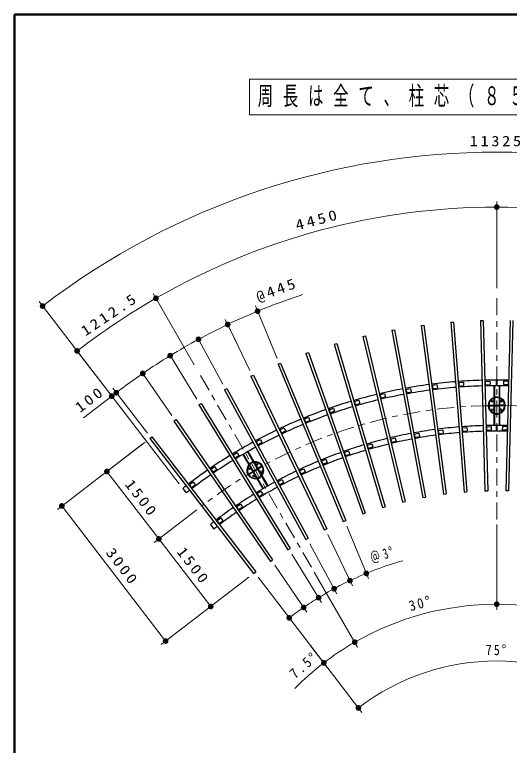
# Model space of a CAD drawing. Units: millimetres on the paper, with parts at other scales. Extents: x -365 to 10, y -38 to 257.
# Drawn here: x -365 to -277.9, y 128.3 to 257 of the extents above; entities that cross this region are included whole.
import ezdxf

# ---------------------------------------------------------------- set-up
doc = ezdxf.new("R2010")
doc.units = ezdxf.units.MM
doc.linetypes.add('USER2', pattern=[6, 3, -1, 1, -1])
doc.layers.add('LY_1', color=7, linetype='Continuous', lineweight=25)
doc.layers.add('LY_2', color=7, linetype='Continuous', lineweight=13)
doc.styles.add('ＭＳ ゴシック', font='')
doc.styles.get('ＭＳ ゴシック').set_extended_font_data('MS Gothic')

# ---------------------------------------------------------------- blocks, each defined once
blk = doc.blocks.new('filled_dot')
at = {"color": 0, "linetype": 'Continuous', "lineweight": -2, "const_width": 1.25}
blk.add_lwpolyline([(-0.625, 0, 1), (0.625, 0, 1)], format="xyb", close=True, dxfattribs=at)

msp = doc.modelspace()

# ---------------------------------------------------------------- linework, layer by layer
at = {"layer": 'LY_1', "lineweight": 13}
for p, q in [((-236.639, 245.635), (-323.639, 245.635)), ((-323.639, 245.635), (-323.639, 239.335)), ((-323.639, 239.335), (-236.639, 239.335)), ((-280.139, 214.622), (-280.139, 224.093)), ((-280.138, 208.782), (-280.137, 224.093)), ((-333.373, 195.325), (-340.625, 207.886)), ((-336.022, 174.306), (-360.682, 206.441)), ((-318.79, 196.433), (-322.617, 205.671)), ((-325.973, 199.214), (-327.926, 203.308)), ((-323.62, 194.282), (-327.71, 202.857)), ((-328.332, 191.882), (-332.865, 200.23)), ((-348.848, 191.022), (-354.616, 198.538)), ((-332.911, 189.238), (-337.875, 197.338)), ((-337.346, 186.358), (-342.727, 194.187)), ((-341.624, 183.25), (-347.711, 191.183)), ((-352.898, 185.942), (-347.102, 190.39)), ((-345.743, 186.976), (-347.287, 188.987)), ((-342.046, 181.665), (-349.542, 175.913)), ((-342.602, 181.239), (-357.476, 169.826)), ((-339.617, 164.621), (-348.749, 176.522)), ((-338.419, 146.634), (-356.682, 170.434)), ((-332.915, 169.764), (-340.41, 164.012)), ((-306.544, 166.869), (-302.717, 157.63)), ((-280.137, 167.181), (-280.137, 152.121)), ((-309.844, 165.399), (-305.539, 156.373)), ((-330.486, 152.721), (-339.617, 164.621)), ((-313.063, 163.759), (-308.291, 154.971)), ((-316.191, 161.953), (-310.966, 153.426)), ((-319.221, 159.986), (-313.557, 151.744)), ((-312.265, 158.765), (-304.639, 145.556)), ((-323.783, 157.864), (-339.213, 146.025)), ((-322.143, 157.862), (-303.881, 134.062)), ((-280.139, 157.121), (-280.139, 152.121)), ((-316.665, 150.722), (-316.056, 149.929)), ((-313.012, 145.962), (-309.968, 141.995))]:
    msp.add_line(p, q, dxfattribs=at)
at = {"layer": 'LY_1', "linetype": 'USER2', "lineweight": 13}
for p, q in [((-280.139, 168.02), (-280.139, 207.782)), ((-312.765, 159.631), (-332.357, 193.565))]:
    msp.add_line(p, q, dxfattribs=at)
at = {"layer": 'LY_1', "color": 40}
for p, q in [((-293.429, 202.234), (-292.953, 202.297)), ((-293.429, 202.234), (-289.514, 172.491)), ((-292.953, 202.297), (-289.038, 172.554)), ((-288.224, 202.794), (-287.745, 202.832)), ((-288.224, 202.794), (-285.87, 172.886)), ((-287.745, 202.832), (-285.392, 172.924)), ((-282.996, 203.081), (-282.517, 203.093)), ((-282.996, 203.081), (-282.211, 173.091)), ((-282.516, 203.087), (-281.731, 173.097)), ((-277.761, 203.087), (-278.546, 173.097)), ((-277.281, 203.081), (-278.066, 173.091)), ((-298.598, 201.403), (-298.126, 201.49)), ((-298.598, 201.403), (-293.131, 171.905)), ((-298.126, 201.49), (-292.659, 171.993)), ((-303.717, 200.302), (-303.25, 200.414)), ((-303.717, 200.302), (-296.713, 171.131)), ((-303.25, 200.414), (-296.247, 171.243)), ((-308.77, 198.935), (-308.31, 199.071)), ((-308.77, 198.935), (-300.25, 170.17)), ((-308.31, 199.071), (-299.79, 170.307)), ((-313.746, 197.305), (-313.293, 197.465)), ((-313.746, 197.305), (-303.731, 169.026)), ((-313.293, 197.465), (-303.279, 169.186)), ((-318.629, 195.417), (-318.185, 195.601)), ((-318.629, 195.417), (-307.148, 167.701)), ((-318.185, 195.601), (-306.705, 167.884)), ((-323.406, 193.276), (-322.973, 193.483)), ((-323.406, 193.276), (-310.491, 166.199)), ((-322.973, 193.483), (-310.058, 166.405)), ((-328.066, 190.888), (-327.644, 191.117)), ((-328.066, 190.888), (-313.751, 164.524)), ((-327.644, 191.117), (-313.329, 164.753)), ((-332.593, 188.26), (-332.184, 188.51)), ((-332.593, 188.26), (-316.918, 162.68)), ((-332.184, 188.51), (-316.509, 162.931)), ((-336.977, 185.398), (-336.582, 185.67)), ((-336.977, 185.398), (-319.985, 160.674)), ((-336.582, 185.67), (-319.589, 160.946)), ((-341.205, 182.31), (-340.824, 182.603)), ((-341.205, 182.31), (-322.942, 158.51)), ((-340.824, 182.603), (-322.562, 158.802)), ((-289.514, 172.491), (-289.038, 172.554)), ((-285.87, 172.886), (-285.392, 172.924)), ((-282.211, 173.091), (-281.731, 173.103)), ((-278.066, 173.091), (-278.546, 173.103)), ((-296.713, 171.131), (-296.247, 171.243)), ((-293.131, 171.905), (-292.659, 171.993)), ((-300.25, 170.17), (-299.79, 170.307)), ((-303.731, 169.026), (-303.279, 169.186)), ((-307.148, 167.701), (-306.705, 167.884)), ((-310.491, 166.199), (-310.058, 166.405)), ((-313.751, 164.524), (-313.329, 164.753)), ((-316.918, 162.68), (-316.509, 162.931)), ((-319.985, 160.674), (-319.589, 160.946)), ((-322.942, 158.51), (-322.562, 158.802))]:
    msp.add_line(p, q, dxfattribs=at)
at = {"layer": 'LY_1'}
for p, q in [((-286.906, 192.165), (-286.009, 192.235)), ((-286.906, 192.165), (-286.859, 191.566)), ((-286.836, 192.17), (-286.789, 191.572)), ((-286.009, 192.235), (-285.962, 191.637)), ((-282.236, 192.39), (-281.337, 192.414)), ((-282.236, 192.39), (-282.221, 191.791)), ((-282.166, 192.392), (-282.151, 191.793)), ((-281.337, 192.414), (-281.321, 191.814)), ((-278.941, 192.414), (-278.957, 191.814)), ((-278.041, 192.39), (-278.941, 192.414)), ((-278.111, 192.392), (-278.127, 191.793)), ((-278.041, 192.39), (-278.057, 191.791)), ((-296.176, 190.969), (-295.291, 191.133)), ((-296.176, 190.969), (-296.067, 190.38)), ((-296.108, 190.982), (-295.998, 190.392)), ((-295.291, 191.133), (-295.182, 190.544)), ((-291.557, 191.688), (-290.664, 191.806)), ((-291.557, 191.688), (-291.478, 191.094)), ((-291.487, 191.698), (-291.409, 191.103)), ((-291.478, 191.094), (-290.586, 191.211)), ((-290.664, 191.806), (-290.586, 191.211)), ((-286.859, 191.566), (-285.962, 191.637)), ((-282.221, 191.791), (-281.321, 191.814)), ((-280.639, 191.621), (-280.639, 184.621)), ((-280.549, 191.621), (-280.549, 184.621)), ((-279.729, 191.621), (-279.729, 184.621)), ((-279.639, 191.621), (-279.639, 184.621)), ((-278.057, 191.791), (-278.957, 191.814)), ((-300.752, 190.01), (-299.877, 190.22)), ((-300.752, 190.01), (-300.612, 189.426)), ((-300.684, 190.026), (-300.544, 189.443)), ((-300.612, 189.426), (-299.737, 189.636)), ((-299.877, 190.22), (-299.737, 189.636)), ((-296.067, 190.38), (-295.182, 190.544)), ((-305.271, 188.812), (-304.408, 189.067)), ((-305.271, 188.812), (-305.101, 188.237)), ((-305.204, 188.832), (-305.034, 188.256)), ((-305.101, 188.237), (-304.238, 188.492)), ((-304.408, 189.067), (-304.238, 188.492)), ((-281.439, 188.166), (-280.639, 188.166)), ((-281.439, 188.166), (-281.439, 188.076)), ((-281.439, 188.076), (-280.639, 188.076)), ((-280.549, 188.166), (-279.729, 188.166)), ((-280.549, 188.076), (-279.729, 188.076)), ((-278.839, 188.166), (-279.639, 188.166)), ((-278.839, 188.076), (-279.639, 188.076)), ((-278.839, 188.166), (-278.839, 188.076)), ((-309.721, 187.379), (-308.873, 187.679)), ((-309.721, 187.379), (-309.521, 186.813)), ((-309.655, 187.402), (-309.455, 186.837)), ((-309.521, 186.813), (-308.673, 187.114)), ((-308.873, 187.679), (-308.673, 187.114)), ((-314.091, 185.715), (-313.259, 186.06)), ((-314.091, 185.715), (-313.861, 185.161)), ((-314.026, 185.742), (-313.796, 185.188)), ((-313.861, 185.161), (-313.03, 185.505)), ((-313.259, 186.06), (-313.03, 185.505)), ((-318.367, 183.825), (-317.554, 184.213)), ((-317.554, 184.213), (-317.296, 183.671)), ((-286.278, 184.189), (-285.381, 184.26)), ((-286.278, 184.189), (-286.231, 183.591)), ((-286.208, 184.195), (-286.161, 183.597)), ((-285.381, 184.26), (-285.334, 183.662)), ((-282.027, 184.393), (-281.127, 184.417)), ((-282.027, 184.393), (-282.011, 183.793)), ((-281.957, 184.395), (-281.941, 183.795)), ((-281.127, 184.417), (-281.112, 183.817)), ((-279.15, 184.417), (-279.166, 183.817)), ((-278.251, 184.393), (-279.15, 184.417)), ((-278.321, 184.395), (-278.336, 183.795)), ((-278.251, 184.393), (-278.266, 183.793)), ((-318.367, 183.825), (-318.108, 183.284)), ((-318.304, 183.855), (-318.045, 183.314)), ((-318.108, 183.284), (-317.296, 183.671)), ((-294.719, 183.103), (-293.834, 183.267)), ((-294.719, 183.103), (-294.609, 182.513)), ((-294.65, 183.116), (-294.54, 182.526)), ((-293.834, 183.267), (-293.724, 182.677)), ((-290.513, 183.757), (-289.62, 183.874)), ((-290.513, 183.757), (-290.434, 183.162)), ((-290.443, 183.766), (-290.365, 183.171)), ((-290.434, 183.162), (-289.542, 183.279)), ((-289.62, 183.874), (-289.542, 183.279)), ((-286.231, 183.591), (-285.334, 183.662)), ((-282.011, 183.793), (-281.112, 183.817)), ((-278.266, 183.793), (-279.166, 183.817)), ((-322.538, 181.714), (-321.747, 182.143)), ((-322.538, 181.714), (-322.252, 181.187)), ((-322.477, 181.747), (-322.19, 181.22)), ((-322.252, 181.187), (-321.461, 181.616)), ((-321.747, 182.143), (-321.461, 181.616)), ((-298.884, 182.231), (-298.009, 182.441)), ((-298.884, 182.231), (-298.744, 181.647)), ((-298.816, 182.247), (-298.676, 181.664)), ((-298.744, 181.647), (-297.869, 181.857)), ((-298.009, 182.441), (-297.869, 181.857)), ((-294.609, 182.513), (-293.724, 182.677)), ((-302.999, 181.141), (-302.136, 181.397)), ((-302.999, 181.141), (-302.829, 180.566)), ((-302.932, 181.161), (-302.762, 180.586)), ((-302.829, 180.566), (-301.966, 180.822)), ((-302.136, 181.397), (-301.966, 180.822)), ((-326.593, 179.387), (-325.826, 179.857)), ((-326.593, 179.387), (-326.28, 178.876)), ((-326.534, 179.424), (-326.22, 178.912)), ((-326.28, 178.876), (-325.512, 179.346)), ((-325.826, 179.857), (-325.512, 179.346)), ((-324.822, 179.514), (-321.322, 173.452)), ((-324.744, 179.559), (-321.244, 173.497)), ((-324.034, 179.969), (-320.534, 173.907)), ((-323.956, 180.014), (-320.456, 173.952)), ((-307.051, 179.838), (-306.203, 180.138)), ((-307.051, 179.838), (-306.851, 179.272)), ((-306.985, 179.861), (-306.785, 179.296)), ((-306.851, 179.272), (-306.002, 179.573)), ((-306.203, 180.138), (-306.002, 179.573)), ((-311.029, 178.324), (-310.198, 178.669)), ((-311.029, 178.324), (-310.8, 177.77)), ((-310.965, 178.351), (-310.735, 177.797)), ((-310.8, 177.77), (-309.968, 178.114)), ((-310.198, 178.669), (-309.968, 178.114)), ((-330.521, 176.851), (-329.779, 177.361)), ((-330.521, 176.851), (-330.181, 176.357)), ((-330.463, 176.891), (-330.123, 176.397)), ((-330.181, 176.357), (-329.439, 176.867)), ((-329.779, 177.361), (-329.439, 176.867)), ((-323.787, 176.122), (-323.095, 176.522)), ((-323.742, 176.044), (-323.05, 176.444)), ((-323.017, 176.567), (-322.306, 176.977)), ((-322.972, 176.489), (-322.261, 176.899)), ((-321.536, 177.422), (-322.228, 177.022)), ((-321.491, 177.344), (-322.183, 176.944)), ((-321.536, 177.422), (-321.491, 177.344)), ((-314.923, 176.605), (-314.11, 176.992)), ((-314.923, 176.605), (-314.664, 176.063)), ((-314.859, 176.635), (-314.601, 176.093)), ((-314.664, 176.063), (-313.852, 176.45)), ((-314.11, 176.992), (-313.852, 176.45)), ((-323.787, 176.122), (-323.742, 176.044)), ((-318.721, 174.683), (-317.93, 175.113)), ((-317.93, 175.113), (-317.644, 174.586)), ((-334.311, 174.114), (-333.597, 174.662)), ((-334.311, 174.114), (-333.945, 173.638)), ((-334.255, 174.156), (-333.89, 173.68)), ((-333.945, 173.638), (-333.231, 174.185)), ((-333.597, 174.662), (-333.231, 174.185)), ((-318.721, 174.683), (-318.435, 174.156)), ((-318.659, 174.717), (-318.373, 174.19)), ((-318.435, 174.156), (-317.644, 174.586)), ((-335.413, 173.513), (-334.804, 172.72)), ((-322.413, 172.566), (-321.646, 173.036)), ((-322.413, 172.566), (-322.1, 172.055)), ((-322.354, 172.603), (-322.04, 172.091)), ((-322.1, 172.055), (-321.332, 172.525)), ((-321.646, 173.036), (-321.332, 172.525)), ((-325.99, 170.258), (-325.248, 170.768)), ((-325.99, 170.258), (-325.65, 169.764)), ((-325.932, 170.298), (-325.592, 169.804)), ((-325.65, 169.764), (-324.908, 170.274)), ((-325.248, 170.768), (-324.908, 170.274)), ((-329.441, 167.767), (-328.727, 168.315)), ((-329.441, 167.767), (-329.075, 167.291)), ((-329.385, 167.809), (-329.02, 167.333)), ((-329.075, 167.291), (-328.361, 167.839)), ((-328.727, 168.315), (-328.361, 167.839)), ((-330.543, 167.166), (-329.934, 166.372))]:
    msp.add_line(p, q, dxfattribs=at)
at = {"layer": 'LY_1', "color": 4}
for p, q in [((-280.189, 191.621), (-280.189, 192.621)), ((-280.089, 191.621), (-280.089, 192.621)), ((-280.189, 183.621), (-280.189, 184.621)), ((-280.089, 183.621), (-280.089, 184.621))]:
    msp.add_line(p, q, dxfattribs=at)
at = {"layer": 'LY_1'}
for centre in [(-280.889, 188.871), (-279.389, 188.871), (-280.889, 187.371), (-279.389, 187.371), (-322.364, 177.758), (-323.664, 177.008), (-321.614, 176.459), (-322.914, 175.709)]:
    msp.add_circle(centre, 0.16, dxfattribs=at)
at = {"layer": 'LY_1', "lineweight": 13}
for centre, radius, start, end in [((-280.138, 101.479), 131.304, 52.50032, 127.50125), ((-280.139, 103.121), 119.972, 90.00006, 120.00002), ((-280.139, 103.121), 119.972, 60.00006, 89.99934), ((-280.139, 103.121), 110, 108.06641, 115.50006), ((-276.313, 96.494), 127.624, 120.00002, 127.50073), ((-280.139, 103.121), 110, 115.50003, 118.50005), ((-280.139, 103.121), 110, 118.50003, 121.50005), ((-280.139, 103.121), 110, 121.50002, 124.50005), ((-280.139, 103.121), 110, 124.50002, 127.50004), ((-280.139, 103.121), 60, 106.00764, 115.4998), ((-280.139, 103.121), 60, 115.50014, 118.50001), ((-280.139, 103.121), 60, 118.49984, 121.49999), ((-280.139, 103.121), 60, 121.50003, 124.50001), ((-280.139, 103.121), 60, 124.50005, 127.50003), ((-280.139, 103.121), 50, 89.9983, 120.00005), ((-280.139, 103.121), 50, 59.99999, 90), ((-280.139, 103.121), 50, 120.00007, 135.32624), ((-280.139, 103.121), 40, 52.50001, 127.5)]:
    msp.add_arc(centre, radius, start, end, dxfattribs=at)
at = {"layer": 'LY_1'}
for centre, radius, start, end in [((-280.164, 103.118), 89.5, 94.63764, 97.33035), ((-280.164, 103.119), 89.5, 91.63764, 94.33035), ((-280.163, 103.115), 89.5, 100.63764, 103.33035), ((-280.163, 103.117), 89.5, 97.63764, 100.33035), ((-280.163, 103.117), 88.5, 97.63919, 100.32844), ((-280.164, 103.118), 88.5, 94.63919, 97.32843), ((-280.164, 103.119), 88.5, 91.63919, 94.32844), ((-280.163, 103.114), 89.5, 103.63764, 106.33035), ((-280.163, 103.115), 88.5, 100.63919, 103.32844), ((-280.139, 188.121), 1.5, 109.47122, 250.52878), ((-280.139, 188.121), 1.45, 110.17125, 249.82873), ((-280.139, 188.121), 1.4, 110.92484, 249.07514), ((-280.139, 188.121), 1.5, 74.13835, 105.86407), ((-280.139, 188.121), 1.45, 73.5749, 106.42512), ((-280.139, 188.121), 1.4, 72.97073, 107.02929), ((-280.139, 188.121), 1.5, 289.47122, 70.52878), ((-280.139, 188.121), 1.45, 290.17123, 69.82871), ((-280.139, 188.121), 1.4, 290.92482, 69.07512), ((-280.162, 103.113), 89.5, 106.63764, 109.33035), ((-280.163, 103.114), 88.5, 103.63919, 106.32844), ((-280.162, 103.112), 89.5, 109.63764, 112.33035), ((-280.162, 103.113), 88.5, 106.63919, 109.32844), ((-280.139, 188.121), 1.4, 252.97071, 287.02927), ((-280.139, 188.121), 1.45, 253.57488, 286.4251), ((-280.161, 103.11), 89.5, 112.63764, 115.33035), ((-280.162, 103.112), 88.5, 109.63919, 112.32844), ((-280.139, 188.121), 1.5, 254.13593, 285.86165), ((-280.161, 103.11), 88.5, 112.63919, 115.32844), ((-280.164, 103.118), 81.5, 94.65115, 97.3137), ((-280.164, 103.119), 81.5, 91.65115, 94.3137), ((-280.161, 103.109), 89.5, 115.63764, 118.33035), ((-280.161, 103.109), 88.5, 115.63919, 118.32843), ((-280.163, 103.115), 81.5, 100.65115, 103.3137), ((-280.163, 103.117), 81.5, 97.65115, 100.3137), ((-280.163, 103.117), 80.5, 97.65303, 100.31139), ((-280.164, 103.118), 80.5, 94.65302, 97.31139), ((-280.164, 103.119), 80.5, 91.65303, 94.31139), ((-280.16, 103.108), 89.5, 118.63764, 121.33035), ((-280.163, 103.114), 81.5, 103.65115, 106.3137), ((-280.163, 103.115), 80.5, 100.65303, 103.31139), ((-280.16, 103.108), 88.5, 118.63919, 121.32844), ((-280.162, 103.113), 81.5, 106.65115, 109.3137), ((-280.163, 103.114), 80.5, 103.65303, 106.31139), ((-280.159, 103.107), 89.5, 121.63764, 124.33035), ((-280.162, 103.112), 81.5, 109.65115, 112.3137), ((-280.162, 103.113), 80.5, 106.65303, 109.31139), ((-280.159, 103.107), 88.5, 121.63919, 124.32844), ((-322.639, 176.733), 1.5, 139.47122, 280.52878), ((-322.639, 176.733), 1.5, 104.13835, 135.86407), ((-322.639, 176.733), 1.45, 103.5749, 136.42512), ((-322.639, 176.733), 1.4, 102.97073, 137.02929), ((-322.639, 176.733), 1.5, 319.47122, 100.52878), ((-322.639, 176.733), 1.45, 320.17123, 99.82871), ((-322.639, 176.733), 1.4, 320.92482, 99.07512), ((-280.161, 103.11), 81.5, 112.65115, 115.3137), ((-280.162, 103.112), 80.5, 109.65303, 112.31139), ((-280.159, 103.106), 89.5, 124.63764, 127.33035), ((-322.639, 176.733), 1.45, 140.17125, 279.82873), ((-322.639, 176.733), 1.4, 140.92484, 279.07514), ((-280.161, 103.109), 81.5, 115.65115, 118.3137), ((-280.161, 103.11), 80.5, 112.65303, 115.31139), ((-280.159, 103.106), 88.5, 124.63919, 127.32844), ((-322.639, 176.733), 1.4, 282.97071, 317.02927), ((-322.639, 176.733), 1.45, 283.57488, 316.4251), ((-322.639, 176.733), 1.5, 284.13593, 315.86165), ((-280.161, 103.109), 80.5, 115.65302, 118.31139), ((-280.139, 103.121), 89.5, 127.70801, 128.14021), ((-280.16, 103.108), 81.5, 118.65115, 121.3137), ((-280.139, 103.121), 88.5, 127.71036, 128.14745), ((-280.16, 103.108), 80.5, 118.65303, 121.31139), ((-280.159, 103.107), 81.5, 121.65115, 124.3137), ((-280.159, 103.107), 80.5, 121.65303, 124.31139), ((-280.159, 103.106), 81.5, 124.65115, 127.3137), ((-280.159, 103.106), 80.5, 124.65303, 127.31139), ((-280.139, 103.121), 81.5, 127.72843, 128.20306), ((-280.139, 103.121), 80.5, 127.73127, 128.21179)]:
    msp.add_arc(centre, radius, start, end, dxfattribs=at)
at = {"layer": 'LY_1', "color": 4}
for radius, start, end in [(89.5, 90.03201, 91.34636), (89.5, 88.65364, 89.96799), (88.5, 90.03237, 91.34462), (88.5, 88.65538, 89.96763), (81.5, 90.03515, 91.33128), (81.5, 88.66872, 89.96485), (80.5, 90.03559, 91.32918), (80.5, 88.67082, 89.96441)]:
    msp.add_arc((-280.139, 103.121), radius, start, end, dxfattribs=at)
at = {"layer": 'LY_1', "linetype": 'USER2', "lineweight": 13}
msp.add_arc((-280.139, 103.121), 85, 42.49762, 127.70226, dxfattribs=at)
at = {"layer": 'LY_2', "lineweight": 50}
for p, q in [((0, 257), (-365, 257)), ((-365, 257), (-365, 0))]:
    msp.add_line(p, q, dxfattribs=at)

# ---------------------------------------------------------------- block references
at = {"layer": 'LY_1', "lineweight": 13, "xscale": 0.4, "yscale": 0.4}
for p, rotation in [((-280.139, 223.093), 180.7), ((-280.137, 223.093), 359.3), ((-340.125, 207.02), 210.7), ((-340.125, 207.02), 29.3), ((-360.073, 205.648), 36.8), ((-322.234, 204.748), 203.3), ((-327.495, 202.405), 206.3), ((-327.495, 202.405), 24.7), ((-332.626, 199.791), 209.3), ((-332.626, 199.791), 27.7), ((-354.007, 197.744), 36.8), ((-337.614, 196.911), 212.3), ((-337.614, 196.911), 30.7), ((-342.443, 193.775), 215.3), ((-342.443, 193.775), 33.7), ((-347.102, 190.39), 217.5), ((-347.102, 190.39), 36.7), ((-347.896, 189.781), 37.5), ((-348.749, 176.522), 307.5), ((-356.682, 170.434), 307.5), ((-339.617, 164.621), 127.5), ((-339.617, 164.621), 307.5), ((-303.1, 158.554), 203.9), ((-305.97, 157.276), 206.9), ((-305.969, 157.276), 24.1), ((-308.768, 155.85), 209.9), ((-308.768, 155.85), 27.1), ((-311.488, 154.279), 212.9), ((-311.489, 154.279), 30.1), ((-330.486, 152.721), 127.5), ((-314.123, 152.568), 215.9), ((-314.123, 152.568), 33.1), ((-280.139, 153.121), 358.3), ((-280.137, 153.121), 181.7), ((-316.664, 150.722), 36.1), ((-338.419, 146.634), 127.5), ((-305.139, 146.422), 211.7), ((-305.139, 146.422), 28.3), ((-310.577, 142.789), 35.8), ((-304.489, 134.855), 35.4)]:
    msp.add_blockref('filled_dot', p, dxfattribs=dict(at, rotation=rotation))

# ---------------------------------------------------------------- texts
at = {"layer": 'LY_1', "style": 'ＭＳ ゴシック'}
for s, insert, char_height, attachment_point in [('\\T1.64;\\W0.6;周長は全て、柱芯（８５００Ｒ）にて示す', (-280.139, 242.485), 3.299, 5), ('\\T1.33;\\W0.85;75°', (-280.139, 144.121), 1.833, 8)]:
    msp.add_mtext(s, dxfattribs=dict(at, insert=insert, char_height=char_height, attachment_point=attachment_point))
at = {"layer": 'LY_1', "char_height": 1.833, "attachment_point": 8, "style": 'ＭＳ ゴシック'}
for s, insert, rotation in [('\\T1.33;\\W1.15;11325', (-280.14, 233.783), 0.001), ('\\T1.33;\\W1.2;4450', (-311.449, 219.971), 15), ('\\T1.33;\\W1.15;@445', (-318.376, 207.327), 20.15), ('\\T1.33;\\W1.15;1212.5', (-347.773, 203.441), 33.75), ('\\T1.33;\\W1.15;100', (-351.193, 188.511), 37.5), ('\\T1.33;\\W1.15;1500', (-343.39, 171.18), 307.5), ('\\T1.33;\\W1.15;3000', (-346.758, 159.143), 307.5), ('\\T1.33;\\W1.15;1500', (-334.258, 159.28), 307.5), ('\\T1.33;\\W0.7;＠3°', (-299.932, 160.82), 18.934), ('\\T1.33;\\W0.9;30°', (-293.339, 152.383), 15), ('\\T1.33;\\W0.9;7.5°', (-313.5, 141.696), 40.855)]:
    msp.add_mtext(s, dxfattribs=dict(at, insert=insert, rotation=rotation))

doc.saveas('drawing.dxf')
